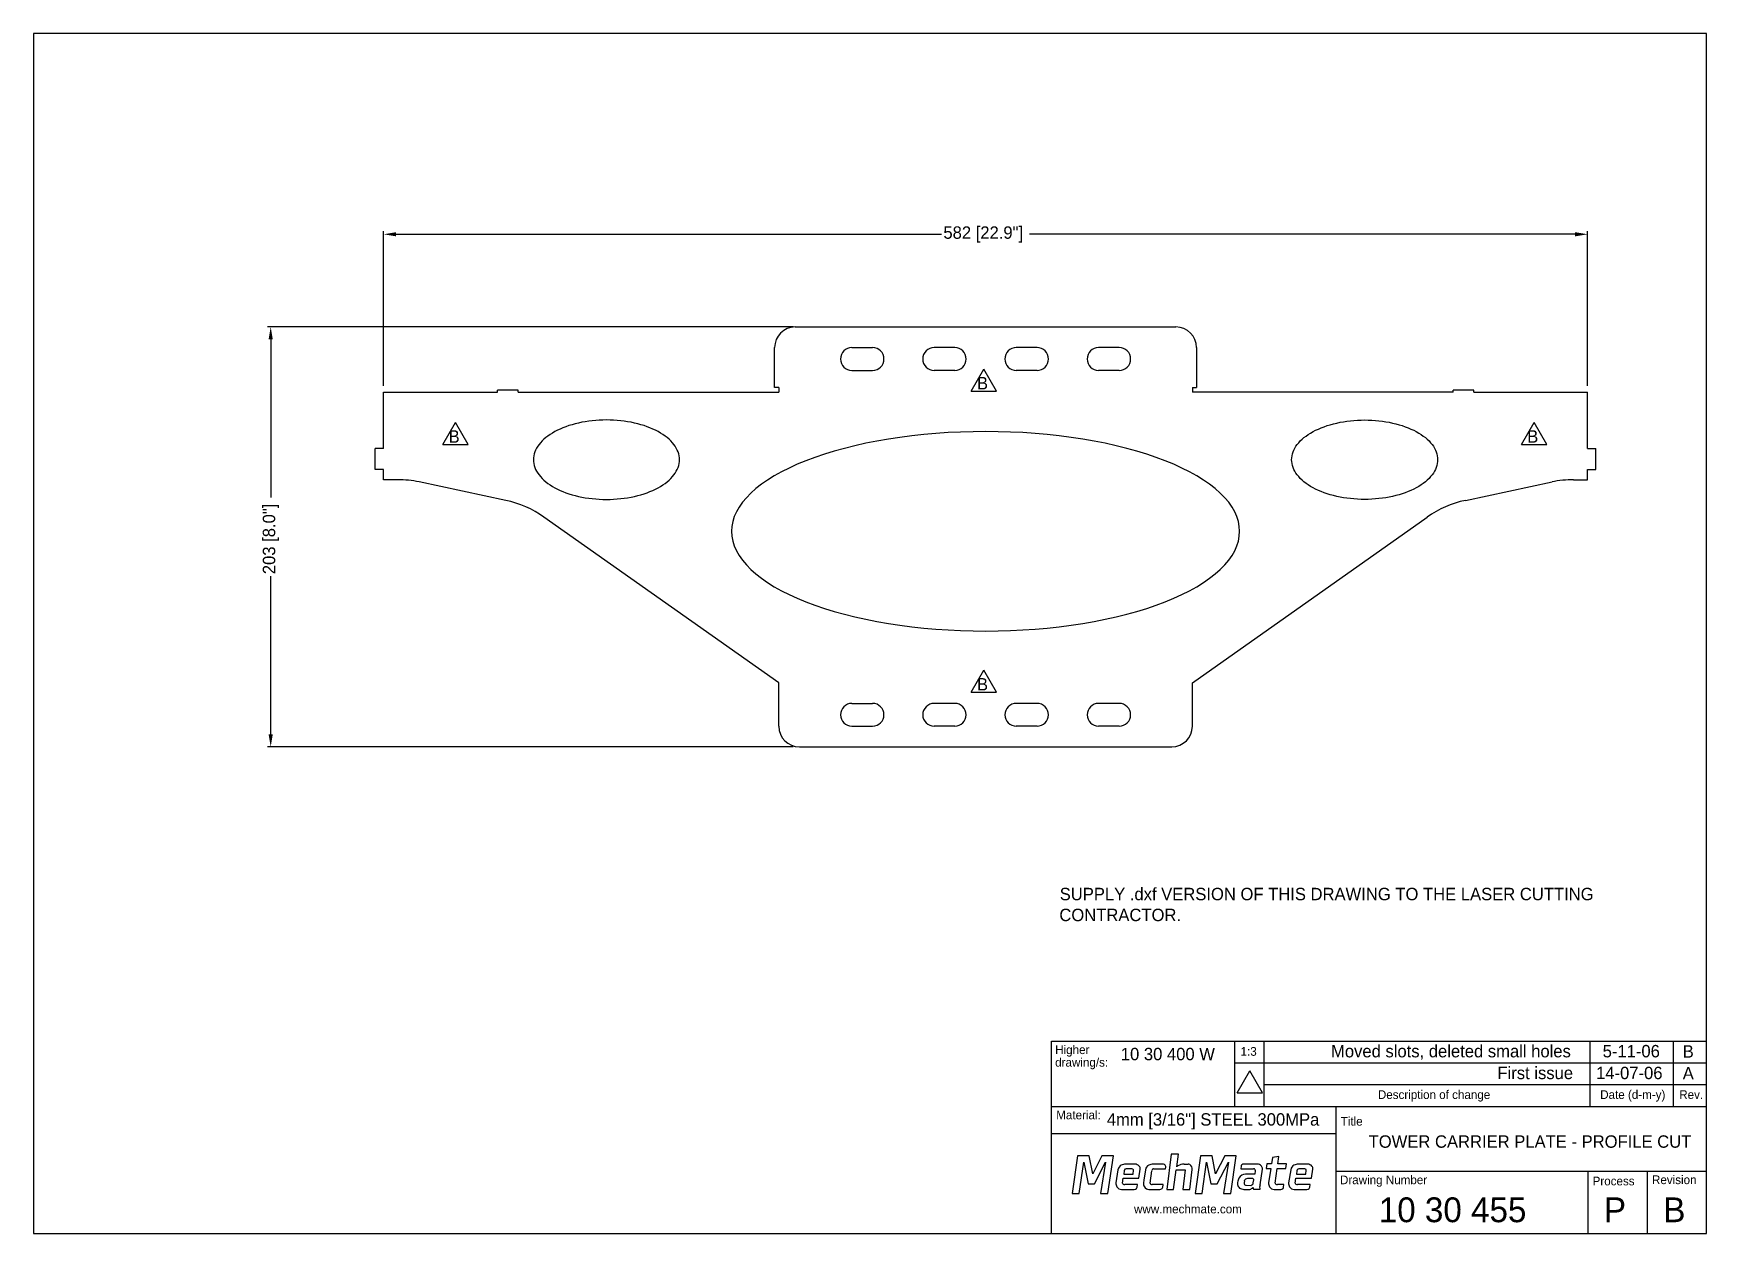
# Model space of a CAD drawing. Extents: x 1412 to 2221, y 1579 to 2159.
import ezdxf
from ezdxf.enums import TextEntityAlignment as Align

# ---------------------------------------------------------------- set-up
doc = ezdxf.new("R2010")
doc.units = 0
doc.header["$LTSCALE"] = 100
doc.layers.get('0').update_dxf_attribs({"color": 221, "linetype": 'CONTINUOUS'})
doc.layers.get('DEFPOINTS').update_dxf_attribs({"linetype": 'CONTINUOUS'})
for name, color, linetype in [('01_FRAME', 4, 'CONTINUOUS'), ('10_OUTLINE', 2, 'CONTINUOUS'), ('50_DIMENSIONS', 7, 'CONTINUOUS'), ('62_TEXT', 7, 'CONTINUOUS')]:
    doc.layers.add(name, color=color, linetype=linetype)
doc.styles.add('MECHTRONICS', font='txt', dxfattribs={"height": 6})
doc.dimstyles.get("Standard").update_dxf_attribs({"dimtxt": 0.18, "dimasz": 0.18, "dimexe": 0.18, "dimexo": 0.0625, "dimgap": 0.09, "dimtad": 0, "dimtih": 1, "dimtoh": 1, "dimzin": 0, "dimcen": 0.09, "dimazin": 3, "dimtfac": 1, "dimtofl": 0, "dimtmove": 0, "dimatfit": 3})

# ---------------------------------------------------------------- blocks, each defined once
blk = doc.blocks.new('*U2')
at = {"layer": '62_TEXT', "color": 7, "style": 'MECHTRONICS'}
for s, p in [('SUPPLY .dxf VERSION OF THIS DRAWING TO THE LASER CUTTING ', (1908.31, 1740.2)), ('CONTRACTOR.', (1908.14, 1730.09))]:
    blk.add_text(s, height=6, dxfattribs=at).set_placement(p)
blk = doc.blocks.new('*U3')
at = {"layer": '50_DIMENSIONS', "color": 0, "style": 'MECHTRONICS'}
blk.add_text('203 [8.0"]', height=6, rotation=90, dxfattribs=at).set_placement((1529.01, 1897.83))
blk = doc.blocks.new('*D0')
at = {"layer": '50_DIMENSIONS', "color": 7}
for p, q in [((1779.46, 2017.34), (1525.33, 2017.34)), ((1526.83, 2011.34), (1526.83, 1934.86)), ((1526.83, 1820.34), (1526.83, 1896.82)), ((1779.46, 1814.34), (1525.33, 1814.34))]:
    blk.add_line(p, q, dxfattribs=at)
for points in [[(1525.83, 2011.34), (1527.83, 2011.34), (1526.83, 2017.34)], [(1525.83, 1820.34), (1527.83, 1820.34), (1526.83, 1814.34)]]:
    blk.add_solid(points, dxfattribs=at)
at = {"layer": 'DEFPOINTS', "color": 0}
for p in [(1526.83, 2017.34), (1782.46, 2017.34), (1782.46, 1814.34)]:
    blk.add_point(p, dxfattribs=at)
blk.add_blockref('*U3', (0, 0))
blk = doc.blocks.new('*U4')
at = {"layer": '50_DIMENSIONS', "color": 0, "style": 'MECHTRONICS'}
blk.add_text('582 [22.9"]', height=6, dxfattribs=at).set_placement((1852.07, 2059.97))
blk = doc.blocks.new('*D1')
at = {"layer": '50_DIMENSIONS', "color": 7}
for p, q in [((1581.41, 1988.84), (1581.41, 2063.65)), ((2163.51, 1988.84), (2163.51, 2063.65)), ((1587.41, 2062.15), (1851.15, 2062.15)), ((2157.51, 2062.15), (1893.77, 2062.15))]:
    blk.add_line(p, q, dxfattribs=at)
for points in [[(1587.41, 2063.15), (1587.41, 2061.15), (1581.41, 2062.15)], [(2157.51, 2063.15), (2157.51, 2061.15), (2163.51, 2062.15)]]:
    blk.add_solid(points, dxfattribs=at)
at = {"layer": 'DEFPOINTS', "color": 0}
for p in [(2163.51, 2062.15), (1581.41, 1985.84), (2163.51, 1985.84)]:
    blk.add_point(p, dxfattribs=at)
blk.add_blockref('*U4', (0, 0))

msp = doc.modelspace()

# ---------------------------------------------------------------- linework, layer by layer
at = {"layer": '01_FRAME', "color": 4}
for p, q in [((1412.135, 2159.227), (1412.135, 1579.068)), ((2221.034, 2159.227), (1412.135, 2159.227)), ((2221.034, 1579.068), (2221.034, 2159.227)), ((1904.304, 1579.068), (1904.304, 1672.146)), ((1904.304, 1672.146), (1993.045, 1672.146)), ((1993.045, 1640.509), (1993.045, 1672.146)), ((1904.305, 1640.509), (1993.045, 1640.509)), ((1993.045, 1640.509), (2221.034, 1640.509)), ((2041.836, 1640.509), (2041.836, 1579.068)), ((1904.305, 1627.469), (2041.836, 1627.469)), ((2041.836, 1609.178), (2221.034, 1609.178)), ((1412.135, 1579.068), (2221.034, 1579.068))]:
    msp.add_line(p, q, dxfattribs=at)
at = {"layer": '01_FRAME', "color": 7}
for p, q in [((1865.541, 1986.321), (1871.673, 1996.941)), ((1877.805, 1986.321), (1871.673, 1996.941)), ((1865.541, 1986.321), (1877.805, 1986.321)), ((1610.093, 1960.547), (1616.224, 1971.168)), ((1622.356, 1960.547), (1616.224, 1971.168)), ((2131.578, 1960.547), (2137.71, 1971.168)), ((2143.841, 1960.547), (2137.71, 1971.168)), ((1610.093, 1960.547), (1622.356, 1960.547)), ((2131.578, 1960.547), (2143.841, 1960.547)), ((1865.541, 1840.752), (1871.673, 1851.372)), ((1877.805, 1840.752), (1871.673, 1851.372)), ((1865.541, 1840.752), (1877.805, 1840.752)), ((1994.073, 1647.073), (2000.205, 1657.694)), ((2006.337, 1647.073), (2000.205, 1657.694)), ((1994.073, 1647.073), (2006.337, 1647.073)), ((1916.981, 1616.701), (1914.391, 1598.391)), ((1922.607, 1616.701), (1916.981, 1616.701)), ((1917.76, 1598.391), (1919.925, 1613.636)), ((1919.925, 1613.636), (1922.057, 1603.139)), ((1924.268, 1607.955), (1922.607, 1616.701)), ((1928.692, 1616.701), (1924.268, 1607.955)), ((1925.116, 1603.139), (1930.445, 1613.567)), ((1930.445, 1613.567), (1928.061, 1598.391)), ((1934.238, 1616.701), (1928.692, 1616.701)), ((1931.614, 1598.391), (1934.238, 1616.701)), ((1936.457, 1609.92), (1935.488, 1603.554)), ((1944.666, 1612.642), (1940.195, 1612.642)), ((1943.229, 1610.322), (1940.375, 1610.322)), ((1946.562, 1605.861), (1947.21, 1610.213)), ((1949.776, 1609.92), (1949.038, 1604.938)), ((1958.081, 1612.642), (1953.513, 1612.642)), ((1953.698, 1610.335), (1959.514, 1610.335)), ((1959.514, 1610.335), (1959.644, 1611.133)), ((1962.164, 1617.478), (1960.03, 1600.364)), ((1965.659, 1617.478), (1962.164, 1617.478)), ((1963.301, 1600.364), (1964.649, 1609.913)), ((1964.649, 1609.913), (1968.986, 1609.913)), ((1964.929, 1611.35), (1965.659, 1617.478)), ((1968.986, 1609.913), (1967.779, 1600.364)), ((1968.438, 1612.642), (1970.351, 1612.642)), ((1971.19, 1600.364), (1972.41, 1610.017)), ((1976.372, 1616.701), (1973.782, 1598.391)), ((1981.998, 1616.701), (1976.372, 1616.701)), ((1977.151, 1598.391), (1979.317, 1613.636)), ((1979.317, 1613.636), (1981.448, 1603.139)), ((1983.66, 1607.955), (1981.998, 1616.701)), ((1988.083, 1616.701), (1983.66, 1607.955)), ((1984.508, 1603.139), (1989.836, 1613.567)), ((1989.836, 1613.567), (1987.453, 1598.391)), ((1993.629, 1616.701), (1988.083, 1616.701)), ((1991.005, 1598.391), (1993.629, 1616.701)), ((1995.967, 1611.669), (1995.829, 1610.331)), ((1995.829, 1610.331), (2002.063, 1610.331)), ((2003.773, 1612.683), (1997.397, 1612.683)), ((2005.143, 1602.538), (2006.318, 1610.255)), ((2008.506, 1612.727), (2008.107, 1610.467)), ((2008.107, 1610.467), (2010.367, 1610.467)), ((2010.69, 1612.727), (2008.506, 1612.727)), ((2010.367, 1610.467), (2009.306, 1603.548)), ((2011.18, 1615.879), (2010.69, 1612.727)), ((2014.289, 1616.233), (2011.18, 1615.879)), ((2012.513, 1603.478), (2013.505, 1610.467)), ((2013.505, 1610.467), (2017.658, 1610.467)), ((2013.782, 1612.727), (2014.289, 1616.233)), ((2017.934, 1612.727), (2013.782, 1612.727)), ((2017.658, 1610.467), (2017.934, 1612.727)), ((2019.969, 1609.92), (2019.001, 1603.554)), ((2028.178, 1612.642), (2023.707, 1612.642)), ((2026.742, 1610.322), (2023.887, 1610.322)), ((2030.074, 1605.861), (2030.722, 1610.213)), ((1922.057, 1603.139), (1925.116, 1603.139)), ((1938.698, 1603.485), (1938.995, 1605.861)), ((1938.995, 1605.861), (1946.562, 1605.861)), ((1939.497, 1609.453), (1939.305, 1607.844)), ((1939.305, 1607.844), (1943.778, 1607.844)), ((1945.87, 1602.77), (1939.733, 1602.77)), ((1943.778, 1607.844), (1944.026, 1609.644)), ((1945.731, 1601.432), (1945.87, 1602.77)), ((1946.562, 1605.861), (1946.562, 1605.861)), ((1949.038, 1604.938), (1948.807, 1603.554)), ((1952.015, 1603.485), (1952.821, 1609.459)), ((1953.836, 1602.77), (1953.05, 1602.77)), ((1958.288, 1602.77), (1953.836, 1602.77)), ((1958.127, 1601.432), (1958.266, 1602.632)), ((1958.266, 1602.632), (1958.288, 1602.77)), ((1981.448, 1603.139), (1984.508, 1603.139)), ((2002.611, 1607.794), (1998.182, 1607.794)), ((1998.458, 1602.389), (2000.682, 1602.345)), ((2001.425, 1605.664), (1999.062, 1605.664)), ((2001.875, 1603.505), (2002.143, 1604.986)), ((2002.842, 1609.454), (2002.611, 1607.794)), ((2002.859, 1609.653), (2002.842, 1609.454)), ((2005.241, 1600.459), (2005.121, 1601.823)), ((2016.689, 1602.763), (2013.548, 1602.763)), ((2016.55, 1601.426), (2016.689, 1602.763)), ((2022.21, 1603.485), (2022.507, 1605.861)), ((2022.507, 1605.861), (2030.074, 1605.861)), ((2023.009, 1609.453), (2022.817, 1607.844)), ((2022.817, 1607.844), (2027.291, 1607.844)), ((2029.382, 1602.77), (2023.245, 1602.77)), ((2027.291, 1607.844), (2027.538, 1609.644)), ((2029.244, 1601.432), (2029.382, 1602.77)), ((2030.074, 1605.861), (2030.074, 1605.861)), ((1914.391, 1598.391), (1917.76, 1598.391)), ((1928.061, 1598.391), (1931.614, 1598.391)), ((1938.118, 1600.417), (1944.319, 1600.417)), ((1951.437, 1600.417), (1953.836, 1600.417)), ((1953.836, 1600.417), (1956.715, 1600.417)), ((1960.03, 1600.364), (1963.301, 1600.364)), ((1960.03, 1600.364), (1960.03, 1600.364)), ((1967.779, 1600.364), (1971.19, 1600.364)), ((1973.782, 1598.391), (1977.151, 1598.391)), ((1987.453, 1598.391), (1991.005, 1598.391)), ((1997.305, 1600.413), (2000.258, 1600.413)), ((2002.057, 1600.459), (2005.241, 1600.459)), ((2011.936, 1600.411), (2015.138, 1600.411)), ((2011.936, 1600.411), (2012.167, 1600.411)), ((2021.631, 1600.417), (2027.831, 1600.417))]:
    msp.add_line(p, q, dxfattribs=at)
at = {"layer": '01_FRAME', "color": 8}
for p, q in [((1993.045, 1672.146), (2221.034, 1672.146)), ((2007.218, 1640.509), (2007.218, 1672.272)), ((2164.85, 1640.509), (2164.85, 1672.246)), ((2205.025, 1640.509), (2205.025, 1672.246)), ((1993.045, 1661.609), (2221.034, 1661.609)), ((2007.218, 1651.072), (2221.034, 1651.072)), ((2163.602, 1609.178), (2163.602, 1579.068)), ((2192.318, 1609.178), (2192.318, 1579.068))]:
    msp.add_line(p, q, dxfattribs=at)
at = {"layer": '01_FRAME', "color": 7}
for centre, radius, start, end in [((1939.379, 1609.456), 2.959, 116.434312, 170.973748), ((1940.357, 1607.489), 5.156, 91.809445, 116.434312), ((1940.555, 1609.301), 1.069, 129.978867, 171.821547), ((1940.401, 1609.522), 0.8, 91.829758, 131.711499), ((1943.269, 1609.501), 0.822, 41.694258, 92.74167), ((1943.457, 1609.669), 0.569, 357.496511, 41.694258), ((1944.368, 1609.336), 3.319, 44.532576, 84.85299), ((1945.509, 1610.458), 1.719, 351.796154, 44.532576), ((1952.698, 1609.456), 2.959, 116.434312, 170.973748), ((1953.676, 1607.489), 5.156, 91.809445, 116.434312), ((1953.877, 1609.314), 1.069, 129.978867, 171.821547), ((1953.723, 1609.535), 0.8, 91.829758, 131.711499), ((1958.127, 1611.077), 1.565, 29.017139, 91.670039), ((1958.428, 1611.244), 1.221, 354.752788, 29.017139), ((1966.042, 1610.695), 1.292, 118.12841, 149.550277), ((1968.669, 1605.781), 6.865, 91.933706, 118.12841), ((1970.38, 1611.096), 1.545, 57.030569, 91.058419), ((1969.793, 1610.193), 2.623, 356.162258, 57.030569), ((1996.979, 1611.503), 1.026, 130.984209, 170.706155), ((1997.393, 1611.026), 1.657, 89.862277, 130.984209), ((2002.102, 1609.51), 0.822, 41.694258, 92.74167), ((2002.291, 1609.678), 0.569, 357.496511, 41.694258), ((2003.476, 1609.378), 3.319, 44.532576, 84.85299), ((2004.616, 1610.5), 1.719, 351.796154, 44.532576), ((2022.892, 1609.456), 2.959, 116.434312, 170.973748), ((2023.87, 1607.489), 5.156, 91.809445, 116.434312), ((2024.067, 1609.301), 1.069, 129.978867, 171.821547), ((2023.913, 1609.522), 0.8, 91.829758, 131.711499), ((2026.781, 1609.501), 0.822, 41.694258, 92.74167), ((2026.97, 1609.669), 0.569, 357.496511, 41.694258), ((2027.88, 1609.336), 3.319, 44.532576, 84.85299), ((2029.021, 1610.458), 1.719, 351.796154, 44.532576), ((1938.329, 1603.191), 2.863, 172.721557, 213.37814), ((1939.315, 1603.49), 0.617, 180.443681, 242.054946), ((1939.727, 1604.265), 1.495, 242.054946, 270.250188), ((1951.647, 1603.191), 2.863, 172.721557, 213.37814), ((1952.632, 1603.49), 0.617, 180.443681, 242.054946), ((1953.044, 1604.265), 1.495, 242.054946, 270.250188), ((1997.741, 1603.367), 3.499, 172.840773, 205.630649), ((1999.819, 1603.106), 5.593, 150.301334, 172.840773), ((1996.304, 1602.677), 1.905, 205.630649, 237.511017), ((1998.262, 1603.994), 3.801, 91.211385, 150.301334), ((2000.847, 1603.556), 3.338, 164.788246, 186.820146), ((1998.309, 1603.23), 0.779, 185.171296, 236.501383), ((1986.694, 1607.62), 11.388, 343.742062, 345.590227), ((1998.791, 1604.472), 1.113, 126.797417, 163.583748), ((1998.523, 1603.553), 1.166, 236.501383, 266.8299), ((1999.045, 1604.108), 1.556, 89.355342, 126.250175), ((2000.451, 1603.727), 1.401, 279.456558, 324.929404), ((2001.386, 1604.843), 0.822, 41.694258, 92.74167), ((2000.014, 1604.034), 1.935, 324.929404, 344.118817), ((2001.575, 1605.011), 0.569, 357.496511, 41.694258), ((2008.109, 1602.087), 3, 171.34562, 185.043531), ((2012.146, 1603.185), 2.863, 172.721557, 213.37814), ((2013.131, 1603.483), 0.617, 180.443681, 242.054946), ((2013.542, 1604.258), 1.495, 242.054946, 270.250188), ((2021.841, 1603.191), 2.863, 172.721557, 213.37814), ((2022.828, 1603.49), 0.617, 180.443681, 242.054946), ((2023.239, 1604.265), 1.495, 242.054946, 270.250188), ((1938.164, 1603.083), 2.666, 213.37814, 269.02243), ((1944.31, 1602.087), 1.669, 269.688115, 309.851598), ((1944.734, 1601.579), 1.008, 309.851598, 351.610132), ((1951.482, 1603.083), 2.666, 213.37814, 269.02243), ((1956.706, 1602.087), 1.669, 269.688115, 309.851598), ((1957.129, 1601.579), 1.008, 309.851598, 351.610132), ((1997.564, 1604.656), 4.251, 237.511017, 266.510065), ((1999.876, 1602.551), 2.172, 280.141617, 328.863897), ((2004.891, 1601.942), 3.198, 189.251851, 207.625462), ((2011.982, 1603.076), 2.666, 213.37814, 269.02243), ((2015.129, 1602.08), 1.669, 269.688115, 309.851598), ((2015.552, 1601.573), 1.008, 309.851598, 351.610132), ((2021.676, 1603.083), 2.666, 213.37814, 269.02243), ((2027.822, 1602.087), 1.669, 269.688115, 309.851598), ((2028.246, 1601.579), 1.008, 309.851598, 351.610132)]:
    msp.add_arc(centre, radius, start, end, dxfattribs=at)
at = {"layer": '10_OUTLINE', "color": 2}
for p, q in [((1780.458, 2017.337), (1964.458, 2017.337)), ((1770.458, 1988.045), (1770.458, 2007.337)), ((1807.831, 2007.341), (1817.831, 2007.341)), ((1857.582, 2007.341), (1847.582, 2007.341)), ((1897.334, 2007.341), (1887.334, 2007.341)), ((1937.086, 2007.341), (1927.086, 2007.341)), ((1974.458, 2007.337), (1974.458, 1988.045)), ((1807.831, 1996.341), (1817.831, 1996.341)), ((1857.582, 1996.341), (1847.582, 1996.341)), ((1897.334, 1996.341), (1887.334, 1996.341)), ((1937.086, 1996.341), (1927.086, 1996.341)), ((1581.408, 1985.845), (1636.409, 1985.845)), ((1581.408, 1958.504), (1581.408, 1985.845)), ((1636.409, 1985.845), (1636.409, 1986.845)), ((1646.409, 1986.845), (1636.409, 1986.845)), ((1646.409, 1985.845), (1646.409, 1986.845)), ((1646.409, 1985.845), (1772.458, 1985.845)), ((1772.458, 1988.045), (1770.458, 1988.045)), ((1772.458, 1988.045), (1772.458, 1985.845)), ((1972.458, 1988.045), (1974.458, 1988.045)), ((1972.458, 1988.045), (1972.458, 1985.845)), ((1972.458, 1988.045), (1972.458, 1986.345)), ((2098.507, 1985.845), (1972.458, 1985.845)), ((2108.509, 1986.845), (2098.509, 1986.845)), ((2098.509, 1985.845), (2098.509, 1986.845)), ((2108.509, 1985.845), (2108.509, 1986.845)), ((2108.509, 1985.845), (2163.508, 1985.845)), ((2163.508, 1958.504), (2163.508, 1985.845)), ((1577.408, 1948.504), (1577.408, 1958.504)), ((1581.408, 1958.504), (1577.408, 1958.504)), ((2163.508, 1958.504), (2167.508, 1958.504)), ((2167.508, 1948.504), (2167.508, 1958.504)), ((1581.408, 1948.504), (1577.408, 1948.504)), ((1581.408, 1943.504), (1581.408, 1948.504)), ((1588.218, 1943.504), (1581.408, 1943.504)), ((1640.491, 1933.525), (1598.597, 1942.415)), ((2104.426, 1933.525), (2146.32, 1942.415)), ((2156.698, 1943.504), (2163.508, 1943.504)), ((2163.508, 1943.504), (2163.508, 1948.504)), ((2163.508, 1948.504), (2167.508, 1948.504)), ((1772.458, 1845.337), (1658.946, 1925.463)), ((1972.458, 1845.337), (2085.97, 1925.463)), ((1772.458, 1824.345), (1772.458, 1845.337)), ((1972.458, 1824.345), (1972.458, 1845.337)), ((1807.831, 1835.341), (1817.831, 1835.341)), ((1857.582, 1835.341), (1847.582, 1835.341)), ((1897.334, 1835.341), (1887.334, 1835.341)), ((1937.086, 1835.341), (1927.086, 1835.341)), ((1807.831, 1824.341), (1817.831, 1824.341)), ((1857.582, 1824.341), (1847.582, 1824.341)), ((1897.334, 1824.341), (1887.334, 1824.341)), ((1937.086, 1824.341), (1927.086, 1824.341)), ((1782.458, 1814.345), (1962.458, 1814.345))]:
    msp.add_line(p, q, dxfattribs=at)
for points in [[(1653.88, 1953.17, 0), (1653.92, 1952.23, 0), (1654.05, 1951.29, 0), (1654.26, 1950.36, 0), (1654.56, 1949.43, 0), (1654.94, 1948.51, 0), (1655.4, 1947.6, 0), (1655.94, 1946.71, 0), (1656.57, 1945.83, 0), (1657.27, 1944.97, 0), (1658.05, 1944.13, 0), (1658.9, 1943.31, 0), (1659.83, 1942.51, 0), (1660.83, 1941.74, 0), (1661.89, 1941, 0), (1663.02, 1940.29, 0), (1664.22, 1939.6, 0), (1665.47, 1938.95, 0), (1666.78, 1938.34, 0), (1668.15, 1937.76, 0), (1669.57, 1937.22, 0), (1671.03, 1936.71, 0), (1672.54, 1936.25, 0), (1674.08, 1935.82, 0), (1675.67, 1935.44, 0), (1677.28, 1935.1, 0), (1678.93, 1934.81, 0), (1680.6, 1934.56, 0), (1682.29, 1934.35, 0), (1684, 1934.19, 0), (1685.71, 1934.07, 0), (1687.44, 1934, 0), (1689.17, 1933.98, 0), (1690.91, 1934, 0), (1692.63, 1934.07, 0), (1694.35, 1934.19, 0), (1696.06, 1934.35, 0), (1697.75, 1934.56, 0), (1699.42, 1934.81, 0), (1701.06, 1935.1, 0), (1702.68, 1935.44, 0), (1704.26, 1935.82, 0), (1705.81, 1936.25, 0), (1707.32, 1936.71, 0), (1708.78, 1937.22, 0), (1710.2, 1937.76, 0), (1711.56, 1938.34, 0), (1712.87, 1938.95, 0), (1714.13, 1939.6, 0), (1715.32, 1940.29, 0), (1716.45, 1941, 0), (1717.52, 1941.74, 0), (1718.52, 1942.51, 0), (1719.44, 1943.31, 0), (1720.3, 1944.13, 0), (1721.08, 1944.97, 0), (1721.78, 1945.83, 0), (1722.4, 1946.71, 0), (1722.95, 1947.6, 0), (1723.41, 1948.51, 0), (1723.79, 1949.43, 0), (1724.08, 1950.36, 0), (1724.3, 1951.29, 0), (1724.42, 1952.23, 0), (1724.47, 1953.17, 0), (1724.42, 1954.12, 0), (1724.3, 1955.05, 0), (1724.08, 1955.99, 0), (1723.79, 1956.92, 0), (1723.41, 1957.84, 0), (1722.95, 1958.74, 0), (1722.4, 1959.64, 0), (1721.78, 1960.52, 0), (1721.08, 1961.38, 0), (1720.3, 1962.22, 0), (1719.44, 1963.04, 0), (1718.52, 1963.84, 0), (1717.52, 1964.61, 0), (1716.45, 1965.35, 0), (1715.32, 1966.06, 0), (1714.13, 1966.74, 0), (1712.87, 1967.39, 0), (1711.56, 1968.01, 0), (1710.2, 1968.59, 0), (1708.78, 1969.13, 0), (1707.32, 1969.64, 0), (1705.81, 1970.1, 0), (1704.26, 1970.52, 0), (1702.68, 1970.9, 0), (1701.06, 1971.24, 0), (1699.42, 1971.54, 0), (1697.75, 1971.79, 0), (1696.06, 1972, 0), (1694.35, 1972.16, 0), (1692.63, 1972.27, 0), (1690.91, 1972.34, 0), (1689.17, 1972.37, 0), (1687.44, 1972.34, 0), (1685.71, 1972.27, 0), (1684, 1972.16, 0), (1682.29, 1972, 0), (1680.6, 1971.79, 0), (1678.93, 1971.54, 0), (1677.28, 1971.24, 0), (1675.67, 1970.9, 0), (1674.08, 1970.52, 0), (1672.54, 1970.1, 0), (1671.03, 1969.64, 0), (1669.57, 1969.13, 0), (1668.15, 1968.59, 0), (1666.78, 1968.01, 0), (1665.47, 1967.39, 0), (1664.22, 1966.74, 0), (1663.02, 1966.06, 0), (1661.89, 1965.35, 0), (1660.83, 1964.61, 0), (1659.83, 1963.84, 0), (1658.9, 1963.04, 0), (1658.05, 1962.22, 0), (1657.27, 1961.38, 0), (1656.57, 1960.52, 0), (1655.94, 1959.64, 0), (1655.4, 1958.74, 0), (1654.94, 1957.84, 0), (1654.56, 1956.92, 0), (1654.26, 1955.99, 0), (1654.05, 1955.05, 0), (1653.92, 1954.12, 0), (1653.88, 1953.17, 0)], [(1749.62, 1918.56, 0), (1749.77, 1916.19, 0), (1750.21, 1913.83, 0), (1750.95, 1911.48, 0), (1751.98, 1909.15, 0), (1753.3, 1906.84, 0), (1754.91, 1904.56, 0), (1756.8, 1902.31, 0), (1758.97, 1900.1, 0), (1761.42, 1897.94, 0), (1764.13, 1895.82, 0), (1767.1, 1893.76, 0), (1770.32, 1891.76, 0), (1773.8, 1889.83, 0), (1777.51, 1887.96, 0), (1781.44, 1886.17, 0), (1785.6, 1884.45, 0), (1789.97, 1882.82, 0), (1794.53, 1881.28, 0), (1799.29, 1879.82, 0), (1804.21, 1878.46, 0), (1809.31, 1877.19, 0), (1814.55, 1876.02, 0), (1819.94, 1874.96, 0), (1825.45, 1874, 0), (1831.08, 1873.15, 0), (1836.8, 1872.41, 0), (1842.61, 1871.77, 0), (1848.49, 1871.26, 0), (1854.43, 1870.85, 0), (1860.42, 1870.56, 0), (1866.43, 1870.39, 0), (1872.46, 1870.33, 0), (1878.49, 1870.39, 0), (1884.5, 1870.56, 0), (1890.48, 1870.85, 0), (1896.42, 1871.26, 0), (1902.3, 1871.77, 0), (1908.12, 1872.41, 0), (1913.84, 1873.15, 0), (1919.47, 1874, 0), (1924.98, 1874.96, 0), (1930.36, 1876.02, 0), (1935.61, 1877.19, 0), (1940.7, 1878.46, 0), (1945.63, 1879.82, 0), (1950.38, 1881.28, 0), (1954.95, 1882.82, 0), (1959.32, 1884.45, 0), (1963.47, 1886.17, 0), (1967.41, 1887.96, 0), (1971.12, 1889.83, 0), (1974.59, 1891.76, 0), (1977.82, 1893.76, 0), (1980.79, 1895.82, 0), (1983.5, 1897.94, 0), (1985.94, 1900.1, 0), (1988.11, 1902.31, 0), (1990, 1904.56, 0), (1991.61, 1906.84, 0), (1992.93, 1909.15, 0), (1993.96, 1911.48, 0), (1994.7, 1913.83, 0), (1995.15, 1916.19, 0), (1995.29, 1918.56, 0), (1995.15, 1920.92, 0), (1994.7, 1923.28, 0), (1993.96, 1925.63, 0), (1992.93, 1927.96, 0), (1991.61, 1930.27, 0), (1990, 1932.56, 0), (1988.11, 1934.8, 0), (1985.94, 1937.01, 0), (1983.5, 1939.18, 0), (1980.79, 1941.29, 0), (1977.82, 1943.35, 0), (1974.59, 1945.35, 0), (1971.12, 1947.28, 0), (1967.41, 1949.15, 0), (1963.47, 1950.94, 0), (1959.32, 1952.66, 0), (1954.95, 1954.29, 0), (1950.38, 1955.84, 0), (1945.63, 1957.29, 0), (1940.7, 1958.65, 0), (1935.61, 1959.92, 0), (1930.36, 1961.09, 0), (1924.98, 1962.15, 0), (1919.47, 1963.11, 0), (1913.84, 1963.96, 0), (1908.12, 1964.71, 0), (1902.3, 1965.34, 0), (1896.42, 1965.86, 0), (1890.48, 1966.26, 0), (1884.5, 1966.55, 0), (1878.49, 1966.72, 0), (1872.46, 1966.78, 0), (1866.43, 1966.72, 0), (1860.42, 1966.55, 0), (1854.43, 1966.26, 0), (1848.49, 1965.86, 0), (1842.61, 1965.34, 0), (1836.8, 1964.71, 0), (1831.08, 1963.96, 0), (1825.45, 1963.11, 0), (1819.94, 1962.15, 0), (1814.55, 1961.09, 0), (1809.31, 1959.92, 0), (1804.21, 1958.65, 0), (1799.29, 1957.29, 0), (1794.53, 1955.84, 0), (1789.97, 1954.29, 0), (1785.6, 1952.66, 0), (1781.44, 1950.94, 0), (1777.51, 1949.15, 0), (1773.8, 1947.28, 0), (1770.32, 1945.35, 0), (1767.1, 1943.35, 0), (1764.13, 1941.29, 0), (1761.42, 1939.18, 0), (1758.97, 1937.01, 0), (1756.8, 1934.8, 0), (1754.91, 1932.56, 0), (1753.3, 1930.27, 0), (1751.98, 1927.96, 0), (1750.95, 1925.63, 0), (1750.21, 1923.28, 0), (1749.77, 1920.92, 0), (1749.62, 1918.56, 0)], [(2091.04, 1953.17, 0), (2090.99, 1952.23, 0), (2090.87, 1951.29, 0), (2090.65, 1950.36, 0), (2090.36, 1949.43, 0), (2089.98, 1948.51, 0), (2089.52, 1947.6, 0), (2088.97, 1946.71, 0), (2088.35, 1945.83, 0), (2087.65, 1944.97, 0), (2086.87, 1944.13, 0), (2086.01, 1943.31, 0), (2085.09, 1942.51, 0), (2084.09, 1941.74, 0), (2083.02, 1941, 0), (2081.89, 1940.29, 0), (2080.7, 1939.6, 0), (2079.44, 1938.95, 0), (2078.13, 1938.34, 0), (2076.77, 1937.76, 0), (2075.35, 1937.22, 0), (2073.89, 1936.71, 0), (2072.38, 1936.25, 0), (2070.83, 1935.82, 0), (2069.25, 1935.44, 0), (2067.63, 1935.1, 0), (2065.99, 1934.81, 0), (2064.32, 1934.56, 0), (2062.63, 1934.35, 0), (2060.92, 1934.19, 0), (2059.2, 1934.07, 0), (2057.47, 1934, 0), (2055.74, 1933.98, 0), (2054.01, 1934, 0), (2052.28, 1934.07, 0), (2050.56, 1934.19, 0), (2048.86, 1934.35, 0), (2047.17, 1934.56, 0), (2045.5, 1934.81, 0), (2043.85, 1935.1, 0), (2042.24, 1935.44, 0), (2040.65, 1935.82, 0), (2039.11, 1936.25, 0), (2037.6, 1936.71, 0), (2036.14, 1937.22, 0), (2034.72, 1937.76, 0), (2033.35, 1938.34, 0), (2032.04, 1938.95, 0), (2030.79, 1939.6, 0), (2029.59, 1940.29, 0), (2028.46, 1941, 0), (2027.4, 1941.74, 0), (2026.4, 1942.51, 0), (2025.47, 1943.31, 0), (2024.62, 1944.13, 0), (2023.84, 1944.97, 0), (2023.14, 1945.83, 0), (2022.51, 1946.71, 0), (2021.97, 1947.6, 0), (2021.51, 1948.51, 0), (2021.13, 1949.43, 0), (2020.83, 1950.36, 0), (2020.62, 1951.29, 0), (2020.49, 1952.23, 0), (2020.45, 1953.17, 0), (2020.49, 1954.12, 0), (2020.62, 1955.05, 0), (2020.83, 1955.99, 0), (2021.13, 1956.92, 0), (2021.51, 1957.84, 0), (2021.97, 1958.74, 0), (2022.51, 1959.64, 0), (2023.14, 1960.52, 0), (2023.84, 1961.38, 0), (2024.62, 1962.22, 0), (2025.47, 1963.04, 0), (2026.4, 1963.84, 0), (2027.4, 1964.61, 0), (2028.46, 1965.35, 0), (2029.59, 1966.06, 0), (2030.79, 1966.74, 0), (2032.04, 1967.39, 0), (2033.35, 1968.01, 0), (2034.72, 1968.59, 0), (2036.14, 1969.13, 0), (2037.6, 1969.64, 0), (2039.11, 1970.1, 0), (2040.65, 1970.52, 0), (2042.24, 1970.9, 0), (2043.85, 1971.24, 0), (2045.5, 1971.54, 0), (2047.17, 1971.79, 0), (2048.86, 1972, 0), (2050.56, 1972.16, 0), (2052.28, 1972.27, 0), (2054.01, 1972.34, 0), (2055.74, 1972.37, 0), (2057.47, 1972.34, 0), (2059.2, 1972.27, 0), (2060.92, 1972.16, 0), (2062.63, 1972, 0), (2064.32, 1971.79, 0), (2065.99, 1971.54, 0), (2067.63, 1971.24, 0), (2069.25, 1970.9, 0), (2070.83, 1970.52, 0), (2072.38, 1970.1, 0), (2073.89, 1969.64, 0), (2075.35, 1969.13, 0), (2076.77, 1968.59, 0), (2078.13, 1968.01, 0), (2079.44, 1967.39, 0), (2080.7, 1966.74, 0), (2081.89, 1966.06, 0), (2083.02, 1965.35, 0), (2084.09, 1964.61, 0), (2085.09, 1963.84, 0), (2086.01, 1963.04, 0), (2086.87, 1962.22, 0), (2087.65, 1961.38, 0), (2088.35, 1960.52, 0), (2088.97, 1959.64, 0), (2089.52, 1958.74, 0), (2089.98, 1957.84, 0), (2090.36, 1956.92, 0), (2090.65, 1955.99, 0), (2090.87, 1955.05, 0), (2090.99, 1954.12, 0), (2091.04, 1953.17, 0)]]:
    msp.add_polyline3d(points, dxfattribs=at)
for centre, radius, start, end in [((1780.458, 2007.337), 10, 90, 180), ((1964.458, 2007.337), 10, 0, 90), ((1807.831, 2001.841), 5.5, 90, 270), ((1817.831, 2001.841), 5.5, 270, 90), ((1847.582, 2001.841), 5.5, 90, 270), ((1857.582, 2001.841), 5.5, 270, 90), ((1887.334, 2001.841), 5.5, 90, 270), ((1897.334, 2001.841), 5.5, 270, 90), ((1927.086, 2001.841), 5.5, 90, 270), ((1937.086, 2001.841), 5.5, 270, 90), ((1588.218, 1893.504), 50, 78.019699, 90), ((2156.698, 1893.504), 50, 90, 101.980301), ((1630.112, 1884.614), 50, 54.782576, 78.019699), ((2114.804, 1884.614), 50, 101.980301, 125.217424), ((1807.831, 1829.841), 5.5, 90, 270), ((1817.831, 1829.841), 5.5, 270, 90), ((1847.582, 1829.841), 5.5, 90, 270), ((1857.582, 1829.841), 5.5, 270, 90), ((1887.334, 1829.841), 5.5, 90, 270), ((1897.334, 1829.841), 5.5, 270, 90), ((1927.086, 1829.841), 5.5, 90, 270), ((1937.086, 1829.841), 5.5, 270, 90), ((1782.458, 1824.345), 10, 180, 270), ((1962.458, 1824.345), 10, 270, 0)]:
    msp.add_arc(centre, radius, start, end, dxfattribs=at)

# ---------------------------------------------------------------- block references
msp.add_blockref('*U2', (0, 0))

# ---------------------------------------------------------------- texts
at = {"layer": '01_FRAME', "color": 7, "style": 'MECHTRONICS'}
for s, p in [('B', (1868.306, 1987.163)), ('B', (1612.857, 1961.39)), ('B', (2134.343, 1961.39)), ('B', (1868.306, 1841.594)), ('Moved slots, deleted small holes', (2039.487, 1664.239)), ('B', (2209.524, 1664.097)), ('First issue', (2119.941, 1653.702)), ('A', (2209.524, 1653.56))]:
    msp.add_text(s, height=6, dxfattribs=at).set_placement(p)
at = {"layer": '01_FRAME', "color": 8, "style": 'MECHTRONICS'}
for s, p in [('Higher', (1906.119, 1665.828)), ('1:3', (1995.752, 1665.008)), ('drawing/s:', (1906.119, 1659.745)), ('Description of change', (2062.136, 1644.13)), ('Date (d-m-y)', (2169.62, 1644.13)), ('Rev.', (2207.836, 1644.13)), ('Material:', (1906.626, 1634.284)), ('Title', (2044.157, 1631.237)), ('Drawing Number', (2043.814, 1602.914)), ('Process', (2165.95, 1602.355)), ('Revision', (2194.667, 1602.96)), ('www.mechmate.com', (1944.245, 1588.827))]:
    msp.add_text(s, height=4.2, dxfattribs=at).set_placement(p)
at = {"layer": '62_TEXT', "style": 'MECHTRONICS'}
for s, height, p in [('10 30 400 W', 6, (1937.855, 1662.842)), ('5-11-06', 6, (2170.812, 1664.239)), ('14-07-06', 6, (2167.631, 1653.702)), ('4mm [3/16"] STEEL 300MPa', 6, (1931.08, 1631.228)), ('10 30 455', 12, (2062.556, 1584.545)), ('P', 12, (2171.413, 1584.545)), ('B', 12, (2200.13, 1584.545))]:
    msp.add_text(s, height=height, dxfattribs=at).set_placement(p)
msp.add_text('TOWER CARRIER PLATE - PROFILE CUT', height=6, dxfattribs=at).set_placement((2135.669, 1620.54), align=Align.CENTER)

# ---------------------------------------------------------------- dimensions: what is measured, and where the dimension line sits
at = {"layer": '50_DIMENSIONS'}
dim = msp.add_linear_dim(base=(2163.508, 2062.153), p1=(1581.408, 1985.845), p2=(2163.508, 1985.845), dimstyle='Standard', dxfattribs=at)
dim.commit()
dim.dimension.update_dxf_attribs({"geometry": '*D1', "text_midpoint": (1872.458, 2062.153)})
dim = msp.add_linear_dim(base=(1526.833, 2017.337), p1=(1782.458, 1814.345), p2=(1782.458, 2017.337), angle=90, dimstyle='Standard', dxfattribs=at)
dim.commit()
dim.dimension.update_dxf_attribs({"geometry": '*D0', "text_midpoint": (1526.833, 1915.841)})

doc.saveas('drawing.dxf')
